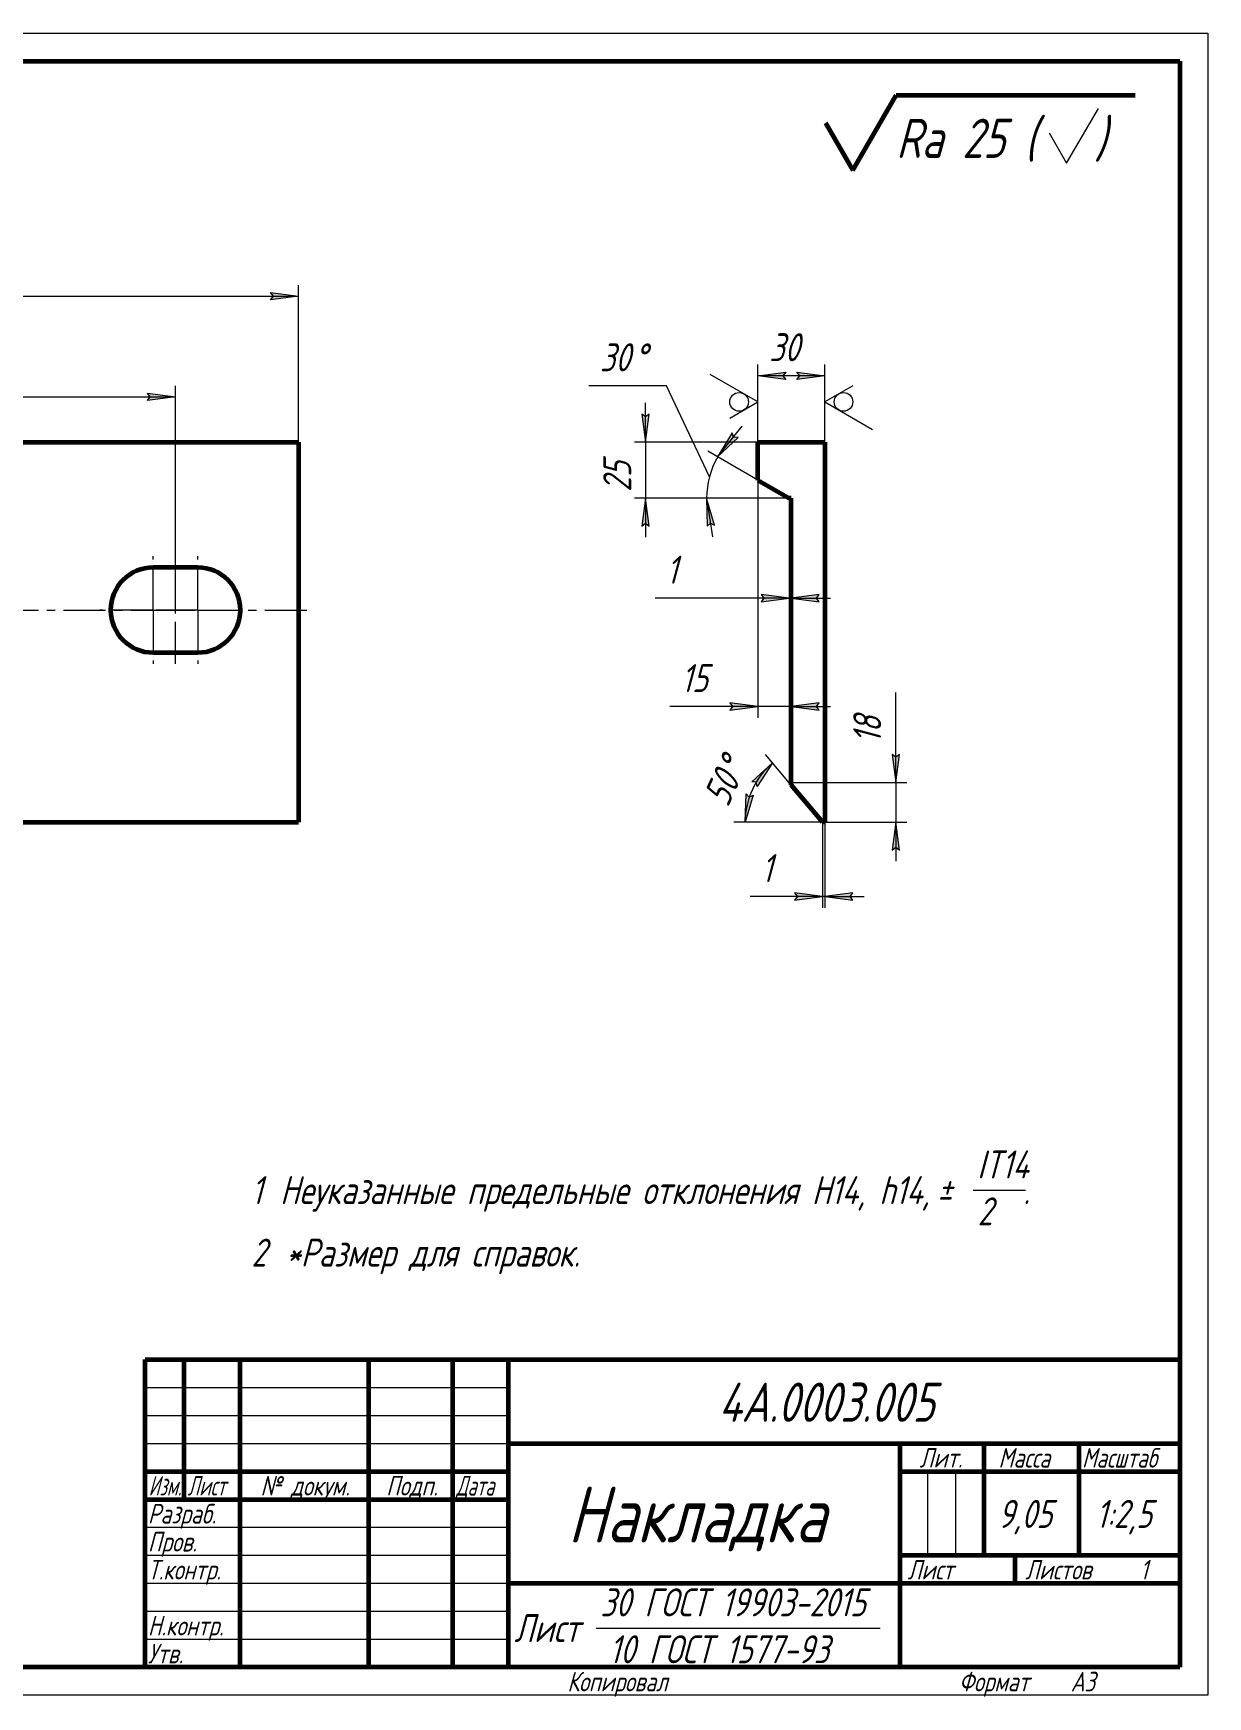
# Model space of a CAD drawing. Header units: millimetres. Extents: x 0 to 420, y 0 to 297.
# Drawn here: x 210 to 420, y -0.3 to 297 of the extents above; entities that cross this region are included whole.
import ezdxf

# ---------------------------------------------------------------- set-up
doc = ezdxf.new("R2010")
doc.units = ezdxf.units.MM
for name, pattern in [('K5LT_AXLED', [12, 7.5, -1.5, 1.5, -1.5]), ('K5LT_BASIC', [0]), ('K5LT_THIN', [0])]:
    doc.linetypes.add(name, pattern=pattern)
doc.layers.add('Системный слой', color=7, linetype='Continuous')
doc.layers.add('Системный слой (1)', color=7, linetype='Continuous', true_color=0x6c6c6c)
doc.styles.add('KDIMTEXTSTYLE', font='GOST_AU.SHX', dxfattribs={"width": 0.96, "oblique": 15, "height": 5})
doc.styles.add('KTEXTSTYLE', font='GOST_AU.SHX', dxfattribs={"width": 0.96, "height": 5})
doc.dimstyles.new('KDIMSTYLE (0.40)', dxfattribs={"dimtxt": 5, "dimasz": 1, "dimexe": 2, "dimexo": 0, "dimgap": 1, "dimtad": 1, "dimlfac": 2.5, "dimtxsty": 'KDIMTEXTSTYLE', "dimsah": 1, "dimcen": 0, "dimdle": 1, "dimadec": 0, "dimazin": 0, "dimtfac": 0.667, "dimtmove": 0, "dimatfit": 3, "dimfxl": 1, "dimtvp": 1, "dimtolj": 1, "dimtzin": 0, "dimarcsym": 0})

# ---------------------------------------------------------------- blocks, each defined once
blk = doc.blocks.new('D1')
at = {"layer": 'Системный слой (1)'}
for points in [[(108.43, 232.67), (103.43, 232.01), (108.43, 231.35), (107.93, 232.01)], [(235.43, 232.01), (230.43, 232.67), (230.93, 232.01), (230.43, 231.35)]]:
    blk.add_hatch(color=7, dxfattribs=at).paths.add_polyline_path(points)
at = {"layer": 'Системный слой (1)', "color": 7, "linetype": 'K5LT_THIN', "lineweight": 18}
for p, q in [((103.43, 193.93), (103.43, 234.01)), ((103.43, 232.01), (108.43, 232.67)), ((108.43, 231.35), (103.43, 232.01)), ((108.43, 232.67), (107.93, 232.01)), ((107.93, 232.01), (108.43, 231.35)), ((230.93, 232.01), (230.43, 232.67)), ((230.43, 232.67), (235.43, 232.01)), ((235.43, 232.01), (230.43, 231.35)), ((230.43, 231.35), (230.93, 232.01)), ((235.43, 193.93), (235.43, 234.01))]:
    blk.add_line(p, q, dxfattribs=at)
blk.add_wipeout([(164.02, 233.01), (164.02, 240.39), (174.41, 240.39), (174.41, 233.01)]).dxf.layer = 'Системный слой (1)'
blk.add_line((103.43, 232.01), (235.43, 232.01), dxfattribs=at)
at = {"layer": 'Системный слой (1)', "color": 7, "insert": (164.02, 239.6), "char_height": 5, "attachment_point": 1, "style": 'KTEXTSTYLE'}
blk.add_mtext('\\H5.0;\\W1.000;\\Q15;\\Q15;\\W0.965;330', dxfattribs=at)
blk = doc.blocks.new('KDIMARROW_01')
at = {"layer": 'Системный слой'}
blk.add_hatch(color=0, dxfattribs=at).paths.add_polyline_path([(0, 0), (-5, 0.66), (-4.5, 0), (-5, -0.66)])
at = {"layer": 'Системный слой', "color": 0, "linetype": 'K5LT_THIN', "lineweight": 18}
for p, q in [((-4.5, 0), (-5, 0.66)), ((-5, 0.66), (0, 0)), ((0, 0), (-5, -0.66)), ((-5, -0.66), (-4.5, 0)), ((0, 0), (-1, 0))]:
    blk.add_line(p, q, dxfattribs=at)
blk = doc.blocks.new('D2')
at = {"layer": 'Системный слой (1)'}
for points in [[(86.43, 250.66), (81.43, 250), (86.43, 249.34), (85.93, 250)], [(257.43, 250), (252.43, 250.66), (252.93, 250), (252.43, 249.34)]]:
    blk.add_hatch(color=7, dxfattribs=at).paths.add_polyline_path(points)
at = {"layer": 'Системный слой (1)', "color": 7, "linetype": 'K5LT_THIN', "lineweight": 18}
for p, q in [((81.43, 223.93), (81.43, 252)), ((81.43, 250), (86.43, 250.66)), ((86.43, 249.34), (81.43, 250)), ((86.43, 250.66), (85.93, 250)), ((85.93, 250), (86.43, 249.34)), ((252.93, 250), (252.43, 250.66)), ((252.43, 250.66), (257.43, 250)), ((257.43, 250), (252.43, 249.34)), ((252.43, 249.34), (252.93, 250)), ((257.43, 223.93), (257.43, 252))]:
    blk.add_line(p, q, dxfattribs=at)
blk.add_wipeout([(163.89, 251), (163.89, 258.38), (174.53, 258.38), (174.53, 251)]).dxf.layer = 'Системный слой (1)'
blk.add_line((81.43, 250), (257.43, 250), dxfattribs=at)
at = {"layer": 'Системный слой (1)', "color": 7, "insert": (163.89, 257.59), "char_height": 5, "attachment_point": 1, "style": 'KTEXTSTYLE'}
blk.add_mtext('\\H5.0;\\W1.000;\\Q15;\\Q15;\\W0.965;440', dxfattribs=at)
blk = doc.blocks.new('U0')
at = {"layer": 'Системный слой (1)', "color": 30, "linetype": 'K5LT_AXLED', "lineweight": 18, "true_color": 0xff8000}
for q in [(239.43, 203.53), (229.83, 193.93), (239.43, 184.33), (249.03, 193.93)]:
    blk.add_line((239.43, 193.93), q, dxfattribs=at)
blk = doc.blocks.new('U1')
at = {"layer": 'Системный слой (1)', "color": 30, "linetype": 'K5LT_AXLED', "lineweight": 18, "true_color": 0xff8000}
for q in [(231.43, 203.53), (221.83, 193.93), (231.43, 184.33), (241.03, 193.93)]:
    blk.add_line((231.43, 193.93), q, dxfattribs=at)
blk = doc.blocks.new('U2')
at = {"layer": 'Системный слой (1)', "color": 30, "linetype": 'K5LT_AXLED', "lineweight": 18, "true_color": 0xff8000}
for q in [(107.43, 203.53), (79.43, 193.93), (107.43, 184.33), (259.43, 193.93)]:
    blk.add_line((107.43, 193.93), q, dxfattribs=at)
blk = doc.blocks.new('D7')
at = {"layer": 'Системный слой (1)', "color": 7, "linetype": 'K5LT_THIN', "lineweight": 18}
for p, q in [((339.54, 223.93), (339.54, 237.8)), ((351.54, 223.93), (351.54, 237.8))]:
    blk.add_line(p, q, dxfattribs=at)
blk.add_wipeout([(341.59, 236.8), (341.59, 244.18), (349.17, 244.18), (349.17, 236.8)]).dxf.layer = 'Системный слой (1)'
at = {"layer": 'Системный слой (1)'}
for points in [[(344.54, 236.46), (339.54, 235.8), (344.54, 235.14), (344.04, 235.8)], [(351.54, 235.8), (346.54, 236.46), (347.04, 235.8), (346.54, 235.14)]]:
    blk.add_hatch(color=7, dxfattribs=at).paths.add_polyline_path(points)
at = {"layer": 'Системный слой (1)', "color": 7, "linetype": 'K5LT_THIN', "lineweight": 18}
for p, q in [((339.54, 235.8), (344.54, 236.46)), ((344.54, 235.14), (339.54, 235.8)), ((351.54, 235.8), (339.54, 235.8)), ((344.54, 236.46), (344.04, 235.8)), ((344.04, 235.8), (344.54, 235.14)), ((347.04, 235.8), (346.54, 236.46)), ((346.54, 236.46), (351.54, 235.8)), ((351.54, 235.8), (346.54, 235.14)), ((346.54, 235.14), (347.04, 235.8))]:
    blk.add_line(p, q, dxfattribs=at)
at = {"layer": 'Системный слой (1)', "color": 7, "insert": (341.59, 243.39), "char_height": 5, "attachment_point": 1, "style": 'KTEXTSTYLE'}
blk.add_mtext('\\H5.0;\\W1.000;\\Q15;\\Q15;\\W0.965;30', dxfattribs=at)
blk = doc.blocks.new('D8')
at = {"layer": 'Системный слой (1)'}
for points in [[(364.21, 167.63), (363.55, 168.13), (364.21, 163.13), (364.87, 168.13)], [(364.87, 151.03), (364.21, 156.03), (363.55, 151.03), (364.21, 151.53)]]:
    blk.add_hatch(color=7, dxfattribs=at).paths.add_polyline_path(points)
at = {"layer": 'Системный слой (1)', "color": 7, "linetype": 'K5LT_THIN', "lineweight": 18}
for p, q in [((364.21, 167.63), (363.55, 168.13)), ((363.55, 168.13), (364.21, 163.13)), ((364.21, 163.13), (364.87, 168.13)), ((364.87, 168.13), (364.21, 167.63)), ((364.21, 163.13), (364.21, 168.13)), ((345.54, 163.13), (366.21, 163.13)), ((364.21, 163.13), (364.21, 156.03)), ((351.54, 156.03), (366.21, 156.03)), ((364.21, 156.03), (363.55, 151.03)), ((364.87, 151.03), (364.21, 156.03)), ((364.21, 156.03), (364.21, 149.03)), ((363.55, 151.03), (364.21, 151.53)), ((364.21, 151.53), (364.87, 151.03))]:
    blk.add_line(p, q, dxfattribs=at)
blk.add_wipeout([(363.21, 170.1), (355.83, 170.1), (355.83, 176.93), (363.21, 176.93)]).dxf.layer = 'Системный слой (1)'
for p, q in [((364.21, 168.1), (364.21, 179.21)), ((364.21, 163.13), (364.21, 170.13))]:
    blk.add_line(p, q, dxfattribs=at)
at = {"layer": 'Системный слой (1)', "color": 7, "insert": (356.62, 170.1), "char_height": 5, "attachment_point": 1, "rotation": 90, "style": 'KTEXTSTYLE'}
blk.add_mtext('\\H5.0;\\W1.000;\\Q15;\\Q15;\\W0.965;18', dxfattribs=at)
blk = doc.blocks.new('D9')
at = {"layer": 'Системный слой (1)', "color": 7, "linetype": 'K5LT_THIN', "lineweight": 18}
for p, q in [((319.49, 228.43), (318.84, 228.93)), ((320.15, 228.93), (319.49, 228.43)), ((318.84, 208.93), (319.49, 209.43)), ((319.49, 209.43), (320.15, 208.93))]:
    blk.add_line(p, q, dxfattribs=at)
blk.add_wipeout([(318.49, 215.04), (311.11, 215.04), (311.11, 222.51), (318.49, 222.51)]).dxf.layer = 'Системный слой (1)'
at = {"layer": 'Системный слой (1)'}
for points in [[(319.49, 228.43), (318.84, 228.93), (319.49, 223.93), (320.15, 228.93)], [(320.15, 208.93), (319.49, 213.93), (318.84, 208.93), (319.49, 209.43)]]:
    blk.add_hatch(color=7, dxfattribs=at).paths.add_polyline_path(points)
at = {"layer": 'Системный слой (1)', "color": 7, "linetype": 'K5LT_THIN', "lineweight": 18}
for p, q in [((318.84, 228.93), (319.49, 223.93)), ((319.49, 223.93), (319.49, 230.93)), ((319.49, 223.93), (320.15, 228.93)), ((339.54, 223.93), (317.49, 223.93)), ((319.49, 223.93), (319.49, 213.93)), ((345.14, 213.93), (317.49, 213.93)), ((319.49, 213.93), (318.84, 208.93)), ((320.15, 208.93), (319.49, 213.93)), ((319.49, 213.93), (319.49, 206.93))]:
    blk.add_line(p, q, dxfattribs=at)
at = {"layer": 'Системный слой (1)', "color": 7, "insert": (311.91, 215.04), "char_height": 5, "attachment_point": 1, "rotation": 90, "style": 'KTEXTSTYLE'}
blk.add_mtext('\\H5.0;\\W1.000;\\Q15;\\Q15;\\W0.965;25', dxfattribs=at)
blk = doc.blocks.new('D10')
at = {"layer": 'Системный слой (1)'}
for points in [[(339.54, 176.67), (334.54, 177.33), (335.04, 176.67), (334.54, 176.01)], [(350.54, 177.33), (345.54, 176.67), (350.54, 176.01), (350.04, 176.67)]]:
    blk.add_hatch(color=7, dxfattribs=at).paths.add_polyline_path(points)
at = {"layer": 'Системный слой (1)', "color": 7, "linetype": 'K5LT_THIN', "lineweight": 18}
for p, q in [((339.54, 217.16), (339.54, 174.67)), ((345.54, 162.66), (345.54, 178.67)), ((339.54, 176.67), (334.54, 177.33)), ((334.54, 177.33), (335.04, 176.67)), ((335.04, 176.67), (334.54, 176.01)), ((334.54, 176.01), (339.54, 176.67)), ((339.54, 176.67), (334.54, 176.67)), ((345.54, 176.67), (339.54, 176.67)), ((350.54, 177.33), (345.54, 176.67)), ((345.54, 176.67), (350.54, 176.01)), ((345.54, 176.67), (352.54, 176.67)), ((350.04, 176.67), (350.54, 177.33)), ((350.54, 176.01), (350.04, 176.67))]:
    blk.add_line(p, q, dxfattribs=at)
blk.add_wipeout([(325.84, 177.67), (325.84, 185.05), (332.29, 185.05), (332.29, 177.67)]).dxf.layer = 'Системный слой (1)'
for p, q in [((334.56, 176.67), (323.84, 176.67)), ((339.54, 176.67), (332.54, 176.67))]:
    blk.add_line(p, q, dxfattribs=at)
at = {"layer": 'Системный слой (1)', "color": 7, "insert": (325.84, 184.26), "char_height": 5, "attachment_point": 1, "style": 'KTEXTSTYLE'}
blk.add_mtext('\\H5.0;\\W1.000;\\Q15;\\Q15;\\W0.965;15', dxfattribs=at)
blk = doc.blocks.new('D11')
at = {"layer": 'Системный слой (1)'}
for points in [[(345.14, 196.04), (340.14, 196.7), (340.64, 196.04), (340.14, 195.38)], [(350.54, 196.7), (345.54, 196.04), (350.54, 195.38), (350.04, 196.04)]]:
    blk.add_hatch(color=7, dxfattribs=at).paths.add_polyline_path(points)
at = {"layer": 'Системный слой (1)', "color": 7, "linetype": 'K5LT_THIN', "lineweight": 18}
for p, q in [((345.14, 213.93), (345.14, 194.04)), ((345.54, 213.93), (345.54, 194.04)), ((345.14, 196.04), (340.14, 196.7)), ((340.14, 196.7), (340.64, 196.04)), ((350.54, 196.7), (345.54, 196.04)), ((350.04, 196.04), (350.54, 196.7)), ((345.14, 196.04), (329.14, 196.04)), ((345.14, 196.04), (338.14, 196.04)), ((340.64, 196.04), (340.14, 195.38)), ((340.14, 195.38), (345.14, 196.04)), ((345.54, 196.04), (345.14, 196.04)), ((345.54, 196.04), (350.54, 195.38)), ((345.54, 196.04), (352.54, 196.04)), ((350.54, 195.38), (350.04, 196.04))]:
    blk.add_line(p, q, dxfattribs=at)
blk.add_wipeout([(323.2, 197.04), (323.2, 204.42), (326.98, 204.42), (326.98, 197.04)]).dxf.layer = 'Системный слой (1)'
blk.add_line((329.14, 196.04), (321.2, 196.04), dxfattribs=at)
at = {"layer": 'Системный слой (1)', "color": 7, "insert": (323.2, 203.63), "char_height": 5, "attachment_point": 1, "style": 'KTEXTSTYLE'}
blk.add_mtext('\\H5.0;\\W1.000;\\Q15;\\Q15;\\W0.965;1', dxfattribs=at)
blk = doc.blocks.new('D12')
at = {"layer": 'Системный слой (1)'}
for points in [[(351.14, 142.72), (346.14, 143.38), (346.64, 142.72), (346.14, 142.06)], [(356.54, 143.38), (351.54, 142.72), (356.54, 142.06), (356.04, 142.72)]]:
    blk.add_hatch(color=7, dxfattribs=at).paths.add_polyline_path(points)
at = {"layer": 'Системный слой (1)', "color": 7, "linetype": 'K5LT_THIN', "lineweight": 18}
for p, q in [((351.14, 156.03), (351.14, 140.72)), ((351.54, 156.03), (351.54, 140.72)), ((351.14, 142.72), (346.14, 143.38)), ((346.14, 143.38), (346.64, 142.72)), ((346.64, 142.72), (346.14, 142.06)), ((346.14, 142.06), (351.14, 142.72)), ((351.14, 142.72), (346.14, 142.72)), ((351.54, 142.72), (351.14, 142.72)), ((356.54, 143.38), (351.54, 142.72)), ((351.54, 142.72), (356.54, 142.06)), ((351.54, 142.72), (358.54, 142.72)), ((356.04, 142.72), (356.54, 143.38)), ((356.54, 142.06), (356.04, 142.72))]:
    blk.add_line(p, q, dxfattribs=at)
blk.add_wipeout([(340.2, 143.72), (340.2, 151.1), (343.98, 151.1), (343.98, 143.72)]).dxf.layer = 'Системный слой (1)'
for p, q in [((346.14, 142.72), (338.2, 142.72)), ((351.14, 142.72), (344.14, 142.72))]:
    blk.add_line(p, q, dxfattribs=at)
at = {"layer": 'Системный слой (1)', "color": 7, "insert": (340.2, 150.31), "char_height": 5, "attachment_point": 1, "style": 'KTEXTSTYLE'}
blk.add_mtext('\\H5.0;\\W1.000;\\Q15;\\Q15;\\W0.965;1', dxfattribs=at)
blk = doc.blocks.new('D13')
at = {"layer": 'Системный слой (1)'}
for points in [[(334.99, 225.61), (332.37, 221.3), (336.01, 224.79), (335.19, 224.81)], [(331.81, 209.09), (330.39, 213.93), (330.51, 208.89), (331.08, 209.48)]]:
    blk.add_hatch(color=7, dxfattribs=at).paths.add_polyline_path(points)
at = {"layer": 'Системный слой (1)', "color": 7, "linetype": 'K5LT_THIN', "lineweight": 18}
for p, q in [((330.9, 217.75), (323.2, 234.01)), ((332.37, 221.3), (336.75, 226.76)), ((334.99, 225.61), (332.37, 221.3)), ((332.37, 221.3), (336.01, 224.79)), ((335.19, 224.81), (334.99, 225.61)), ((336.01, 224.79), (335.19, 224.81)), ((339.54, 217.16), (330.64, 222.3)), ((345.54, 213.93), (328.39, 213.93)), ((330.39, 213.93), (330.51, 208.89)), ((331.81, 209.09), (330.39, 213.93)), ((330.39, 213.93), (331.46, 207.01)), ((330.51, 208.89), (331.08, 209.48)), ((331.08, 209.48), (331.81, 209.09))]:
    blk.add_line(p, q, dxfattribs=at)
blk.add_arc((345.14, 213.93), 14.74, 150, 180, dxfattribs=at)
blk.add_wipeout([(311.31, 235.01), (311.31, 242.39), (320.81, 242.39), (320.81, 235.01)]).dxf.layer = 'Системный слой (1)'
blk.add_line((323.2, 234.01), (309.31, 234.01), dxfattribs=at)
at = {"layer": 'Системный слой (1)', "color": 7, "char_height": 5, "attachment_point": 1, "style": 'KTEXTSTYLE'}
for s, insert in [('\\H5.0;\\W1.000;\\Q15;\\Q15;\\W0.965;30', (311.31, 241.59)), ('\\H5.0;\\W1.000;\\Q15;\\Q15;\\W0.965;°', (317.4, 241.59))]:
    blk.add_mtext(s, dxfattribs=dict(at, insert=insert))
blk = doc.blocks.new('D14')
at = {"layer": 'Системный слой (1)', "color": 7, "linetype": 'K5LT_THIN', "lineweight": 18}
blk.add_line((351.54, 156.03), (335.29, 156.03), dxfattribs=at)
blk.add_wipeout([(335.62, 157.86), (328.92, 160.97), (332.86, 169.46), (339.56, 166.35)]).dxf.layer = 'Системный слой (1)'
at = {"layer": 'Системный слой (1)'}
for points in [[(342.2, 166.61), (338.46, 163.23), (339.28, 163.18), (339.46, 162.38)], [(338.02, 160.47), (337.45, 161.07), (337.29, 156.03), (338.75, 160.86)]]:
    blk.add_hatch(color=7, dxfattribs=at).paths.add_polyline_path(points)
at = {"layer": 'Системный слой (1)', "color": 7, "linetype": 'K5LT_THIN', "lineweight": 18}
for p, q in [((338.46, 163.23), (342.2, 166.61)), ((342.2, 166.61), (339.46, 162.38)), ((345.54, 162.66), (340.91, 168.14)), ((337.29, 156.03), (337.45, 161.07)), ((338.75, 160.86), (337.29, 156.03)), ((337.45, 161.07), (338.02, 160.47)), ((338.02, 160.47), (338.75, 160.86)), ((339.28, 163.18), (338.46, 163.23)), ((339.46, 162.38), (339.28, 163.18))]:
    blk.add_line(p, q, dxfattribs=at)
blk.add_arc((351.14, 156.03), 13.85, 130.203, 180, dxfattribs=at)
at = {"layer": 'Системный слой (1)', "color": 7, "char_height": 5, "attachment_point": 1, "rotation": 65.1015, "style": 'KTEXTSTYLE'}
for s, insert in [('\\H5.0;\\W1.000;\\Q15;\\Q15;\\W0.965;°', (332.15, 166.03)), ('\\H5.0;\\W1.000;\\Q15;\\Q15;\\W0.965;50', (329.64, 160.63))]:
    blk.add_mtext(s, dxfattribs=dict(at, insert=insert))
blk = doc.blocks.new('U4')
at = {"layer": 'Системный слой (1)', "color": 7, "linetype": 'K5LT_THIN', "lineweight": 18}
for p, q in [((339.54, 231.12), (331.04, 236.03)), ((334.54, 228.23), (339.54, 231.12))]:
    blk.add_line(p, q, dxfattribs=at)
blk.add_arc((336.21, 231.12), 1.67, 90, 89.99999427042205, dxfattribs=at)
blk = doc.blocks.new('U5')
at = {"layer": 'Системный слой (1)', "color": 7, "linetype": 'K5LT_THIN', "lineweight": 18}
for p, q in [((356.54, 234.01), (351.54, 231.12)), ((351.54, 231.12), (360.04, 226.21))]:
    blk.add_line(p, q, dxfattribs=at)
blk.add_arc((354.87, 231.12), 1.67, 90, 89.99999427042205, dxfattribs=at)
blk = doc.blocks.new('U6')
at = {"color": 7, "linetype": 'K5LT_THIN', "lineweight": 18}
for p, q in [((0, 297), (420, 297)), ((420, 297), (420, 0)), ((230, 55), (295, 55)), ((230, 50), (295, 50)), ((230, 45), (295, 45)), ((369.96, 25), (369.96, 40)), ((374.98, 25), (374.98, 40)), ((230, 30), (295, 30)), ((230, 25), (295, 25)), ((230, 20), (295, 20)), ((230, 15), (295, 15)), ((310.63, 12), (361.43, 12)), ((230, 10), (295, 10)), ((420, 0), (0, 0))]:
    blk.add_line(p, q, dxfattribs=at)
at = {"color": 150, "linetype": 'K5LT_BASIC', "lineweight": 60, "true_color": 0x0080ff}
for p, q in [((20, 292), (415, 292)), ((415, 292), (415, 5)), ((230, 60), (415, 60)), ((230, 5), (230, 60)), ((237, 35), (237, 60)), ((247, 5), (247, 60)), ((270, 5), (270, 60)), ((285, 5), (285, 60)), ((295, 5), (295, 60)), ((295, 45), (415, 45)), ((365, 5), (365, 45)), ((380, 25), (380, 45)), ((397, 25), (397, 45)), ((230, 40), (295, 40)), ((365, 40), (380, 40)), ((380, 40), (415, 40)), ((230, 35), (295, 35)), ((365, 25), (415, 25)), ((385.57, 20), (385.57, 25)), ((295, 20), (365, 20)), ((365, 20), (415, 20)), ((415, 5), (20, 5))]:
    blk.add_line(p, q, dxfattribs=at)
at = {"color": 7, "attachment_point": 1, "style": 'KTEXTSTYLE'}
for s, insert, char_height in [('\\H5.0;\\W1.000;\\Q15;\\Q15;\\W0.965;\\H7.00;4А.0003.005', (332.52, 55.86), 7), ('\\H5.0;\\W1.000;\\Q15;\\Q15;\\W0.965;\\H3.50;Лит.', (368.47, 44.18), 3.5), ('\\H5.0;\\W1.000;\\Q15;\\Q15;\\W0.965;\\H3.50;Масса', (382.58, 44.18), 3.5), ('\\H5.0;\\W1.000;\\Q15;\\Q15;\\W0.930;\\H3.50;Масштаб', (397.52, 44.18), 3.5), ('\\H5.0;\\W1.000;\\Q15;\\Q15;\\W0.784;\\H3.50;Изм.', (230.62, 39.18), 3.5), ('\\H5.0;\\W1.000;\\Q15;\\Q15;\\W0.799;\\H3.50;Лист', (237.61, 39.18), 3.5), ('\\H5.0;\\W1.000;\\Q15;\\Q15;\\W0.965;\\H3.50;№ докум.', (250.63, 39.18), 3.5), ('\\H5.0;\\W1.000;\\Q15;\\Q15;\\W0.965;\\H3.50;Подп.', (273.1, 39.18), 3.5), ('\\H5.0;\\W1.000;\\Q15;\\Q15;\\W0.799;\\H3.50;Дата', (285.61, 39.18), 3.5), ('\\H5.0;\\W1.000;\\Q15;\\Q15;\\W0.965;\\H10.00;Накладка', (305.56, 37.29), 10), ('\\H5.0;\\W1.000;\\Q15;\\Q15;\\W0.965;\\H3.50;Разраб.', (230.5, 34.18), 3.5), ('\\H5.0;\\W1.000;\\Q15;\\Q15;\\W0.965;9,05', (382.5, 34.9), 5), ('\\H5.0;\\W1.000;\\Q15;\\Q15;\\W0.965;{\\c16711680;1:2,5}', (400, 34.9), 5), ('\\H5.0;\\W1.000;\\Q15;\\Q15;\\W0.965;\\H3.50;Пров.', (230.5, 29.18), 3.5), ('\\H5.0;\\W1.000;\\Q15;\\Q15;\\W0.965;\\H3.50;Т.контр.', (230.5, 24.18), 3.5), ('\\H5.0;\\W1.000;\\Q15;\\Q15;\\W0.965;\\H3.50;Лист', (366.32, 24.18), 3.5), ('\\H5.0;\\W1.000;\\Q15;\\Q15;\\W0.965;\\H3.50;Листов', (387.36, 24.18), 3.5), ('\\H5.0;\\W1.000;\\Q15;\\Q15;\\W0.965;\\H3.50;1', (407.91, 24.18), 3.5), ('\\H5.0;\\W1.000;\\Q15;\\Q15;\\W0.965;30 ГОСТ 19903-2015', (311.39, 19.09), 5), ('\\H5.0;\\W1.000;\\Q15;\\Q15;\\W0.965;\\H3.50;Н.контр.', (230.5, 14.18), 3.5), ('\\H5.0;\\W1.000;\\Q15;\\Q15;\\W0.965;Лист', (295.99, 14.5), 5), ('\\H5.0;\\W1.000;\\Q15;\\Q15;\\W0.965;\\H3.50;Утв.', (230.5, 9.18), 3.5), ('\\H5.0;\\W1.000;\\Q15;\\Q15;\\W0.965;10 ГОСТ 1577-93', (312.97, 10.71), 5), ('\\H5.0;\\W1.000;\\Q15;\\Q15;\\W0.965;\\H3.50;Копировал', (305.5, 4.18), 3.5), ('\\H5.0;\\W1.000;\\Q15;\\Q15;\\W0.965;\\H3.50;Формат', (375.5, 4.18), 3.5), ('\\H5.0;\\W1.000;\\Q15;\\Q15;\\W0.965;\\H3.50;A3', (395.5, 4.18), 3.5)]:
    blk.add_mtext(s, dxfattribs=dict(at, insert=insert, char_height=char_height))
blk = doc.blocks.new('U7')
at = {"color": 7, "linetype": 'K5LT_THIN', "lineweight": 18}
blk.add_line((378.03, 90.26), (387.42, 90.26), dxfattribs=at)
at = {"color": 7, "char_height": 5, "attachment_point": 1, "style": 'KTEXTSTYLE'}
for s, insert in [('\\H5.0;\\W1.000;\\Q15;\\Q15;\\W0.965;IT14', (378.79, 97.35)), ('\\H5.0;\\W1.000;\\Q15;\\Q15;\\W0.965;1', (249, 92.76)), ('\\H5.0;\\W1.000;\\Q15;\\Q15;\\W0.965;Неуказанные предельные отклонения H14, h14, ', (254.12, 92.76)), ('\\H5.0;\\W1.000;\\Q15;\\Q15;\\W0.965; ', (374.5, 92.76)), ('\\H5.0;\\W1.000;\\Q15;\\Q15;\\W0.965;±', (371.59, 92.76)), ('\\H5.0;\\W1.000;\\Q15;\\Q15;\\W0.965;2', (378.85, 88.97)), ('\\H5.0;\\W1.000;\\Q15;\\Q15;\\W0.965;.', (387.01, 92.76)), ('\\H5.0;\\W1.000;\\Q15;\\Q15;\\W0.965;2', (249, 81.59)), ('\\H5.0;\\W1.000;\\Q15;\\Q15;\\W0.965;*Размер для справок.', (255.17, 81.59))]:
    blk.add_mtext(s, dxfattribs=dict(at, insert=insert))
blk = doc.blocks.new('U8')
at = {"color": 150, "linetype": 'K5LT_BASIC', "lineweight": 60, "true_color": 0x0080ff}
for p, q in [((356.55, 272.51), (364.28, 285.91)), ((364.28, 285.91), (407, 285.91)), ((351.64, 281.01), (356.55, 272.51))]:
    blk.add_line(p, q, dxfattribs=at)
at = {"color": 7, "linetype": 'K5LT_THIN', "lineweight": 18}
for p, q in [((394.77, 273.77), (400.45, 283.57)), ((391.67, 279.21), (394.77, 273.77))]:
    blk.add_line(p, q, dxfattribs=at)
at = {"color": 7, "char_height": 7, "attachment_point": 1, "style": 'KTEXTSTYLE'}
for s, insert in [('\\H5.0;\\W1.000;\\Q15;\\Q15;\\W0.965;\\H7.00;Ra 25 (', (364.28, 281.73)), ('\\H5.0;\\W1.000;\\Q15;\\Q15;\\W0.965;\\H7.00;)', (399.75, 281.73))]:
    blk.add_mtext(s, dxfattribs=dict(at, insert=insert))

msp = doc.modelspace()

# ---------------------------------------------------------------- linework, layer by layer
at = {"layer": 'Системный слой (1)', "color": 150, "linetype": 'K5LT_BASIC', "lineweight": 60, "true_color": 0x0080ff}
for p, q in [((81.4313, 223.931), (257.4313, 223.931)), ((257.4313, 223.931), (257.4313, 156.0318)), ((339.5385, 223.931), (351.5385, 223.931)), ((339.5385, 217.1642), (339.5385, 223.931)), ((351.5385, 223.931), (351.5385, 156.0318)), ((339.5385, 217.1642), (345.1385, 213.931)), ((345.5385, 213.931), (345.1385, 213.931)), ((345.5385, 162.6578), (345.5385, 213.931)), ((239.4313, 201.531), (231.4313, 201.531)), ((231.4313, 186.331), (239.4313, 186.331)), ((351.1385, 156.0318), (345.5385, 162.6578)), ((81.4313, 156.0318), (257.4313, 156.0318)), ((351.5385, 156.0318), (351.1385, 156.0318))]:
    msp.add_line(p, q, dxfattribs=at)
for centre, start, end in [((231.4313, 193.931), 90, 270), ((239.4313, 193.931), 270, 90)]:
    msp.add_arc(centre, 7.6, start, end, dxfattribs=at)

# ---------------------------------------------------------------- block references
for name in ['U8', 'U7']:
    msp.add_blockref(name, (0, 0))

# ---------------------------------------------------------------- next in the draw order: dimensions: what is measured, and where the dimension line sits
at = {"layer": 'Системный слой (1)', "color": 7}
for base, p1, p2, picture, middle in [((351.538476153, 235.7976638392), (339.538476153, 223.9310469235), (351.538476153, 223.9310469235), 'D7', (345.538476153, 235.7976638392)), ((103.4313325632, 232.0123484588), (235.4313325632, 193.9310469235), (103.4313325632, 193.9310469235), 'D1', (169.4313325632, 232.0123484588))]:
    dim = msp.add_linear_dim(base=base, p1=p1, p2=p2, angle=90, dimstyle='KDIMSTYLE (0.40)', override={"dimexo": 0, "dimpost": '\\H5.0;\\W0.965;\\Q15;<>', "dimblk1": 'KDIMARROW_01', "dimblk2": 'KDIMARROW_01', "dimse1": 0, "dimse2": 0, "dimclrt": 7, "dimtol": 1, "dimtp": 0, "dimtm": 0, "dimtdec": 5, "dimtolj": 1}, dxfattribs=at)
    dim.commit()
    dim.dimension.update_dxf_attribs({"geometry": picture, "text_midpoint": middle, "dimtype": 160})
dim = msp.add_linear_dim(base=(364.211, 163.131), p1=(351.5385, 156.0318), p2=(345.5385, 163.131), dimstyle='KDIMSTYLE (0.40)', override={"dimexo": 0, "dimtoh": 1, "dimpost": '\\H5.0;\\W0.965;\\Q15;<>', "dimblk1": 'KDIMARROW_01', "dimblk2": 'KDIMARROW_01', "dimse1": 0, "dimse2": 0, "dimclrt": 7, "dimtol": 1, "dimtp": 0, "dimtm": 0, "dimtdec": 5, "dimtmove": 1, "dimtolj": 1}, dxfattribs=at)
dim.commit()
dim.dimension.update_dxf_attribs({"geometry": 'D8', "text_midpoint": (364.211, 173.6564), "dimtype": 160})

# ---------------------------------------------------------------- next in the draw order: linework, layer by layer
at = {"layer": 'Системный слой (1)', "color": 30, "linetype": 'K5LT_AXLED', "lineweight": 18, "true_color": 0xff8000}
msp.add_line((235.4313, 184.331), (235.4313, 203.531), dxfattribs=at)

# ---------------------------------------------------------------- next in the draw order: block references
at = {"layer": 'Системный слой (1)'}
for name in ['U5', 'U2', 'U1', 'U0']:
    msp.add_blockref(name, (0, 0), dxfattribs=at)

# ---------------------------------------------------------------- next in the draw order: dimensions: what is measured, and where the dimension line sits
at = {"layer": 'Системный слой (1)', "color": 7}
for base, p1, p2, picture, middle in [((81.4313, 250.0009), (257.4313, 223.931), (81.4313, 223.931), 'D2', (169.4313, 250.0009)), ((319.494, 223.931), (345.1385, 213.931), (339.5385, 223.931), 'D9', (319.494, 218.931))]:
    dim = msp.add_linear_dim(base=base, p1=p1, p2=p2, dimstyle='KDIMSTYLE (0.40)', override={"dimexo": 0, "dimpost": '\\H5.0;\\W0.965;\\Q15;<>', "dimblk1": 'KDIMARROW_01', "dimblk2": 'KDIMARROW_01', "dimse1": 0, "dimse2": 0, "dimclrt": 7, "dimtol": 1, "dimtp": 0, "dimtm": 0, "dimtdec": 5, "dimtolj": 1}, dxfattribs=at)
    dim.commit()
    dim.dimension.update_dxf_attribs({"geometry": picture, "text_midpoint": middle, "dimtype": 160})
dim = msp.add_linear_dim(base=(351.538476153, 142.7197249054), p1=(351.138476153, 156.0317511838), p2=(351.538476153, 156.0317511838), angle=90, dimstyle='KDIMSTYLE (0.40)', override={"dimexo": 0, "dimtoh": 1, "dimpost": '\\H5.0;\\W0.965;\\Q15;<>', "dimblk1": 'KDIMARROW_01', "dimblk2": 'KDIMARROW_01', "dimse1": 0, "dimse2": 0, "dimclrt": 7, "dimtol": 1, "dimtp": 0, "dimtm": 0, "dimtdec": 5, "dimtmove": 1, "dimtolj": 1}, dxfattribs=at)
dim.commit()
dim.dimension.update_dxf_attribs({"geometry": 'D12', "text_midpoint": (342.1701429086, 142.7197249054), "dimtype": 160})

# ---------------------------------------------------------------- next in the draw order: dimensions: what is measured, and where the dimension line sits
dim = msp.add_linear_dim(base=(345.5385, 176.6697), p1=(339.5385, 217.1642), p2=(345.5385, 162.6578), angle=90, dimstyle='KDIMSTYLE (0.40)', override={"dimexo": 0, "dimtoh": 1, "dimpost": '\\H5.0;\\W0.965;\\Q15;<>', "dimblk1": 'KDIMARROW_01', "dimblk2": 'KDIMARROW_01', "dimse1": 0, "dimse2": 0, "dimclrt": 7, "dimtol": 1, "dimtp": 0, "dimtm": 0, "dimtdec": 5, "dimtmove": 1, "dimtolj": 1}, dxfattribs=at)
dim.commit()
dim.dimension.update_dxf_attribs({"geometry": 'D10', "text_midpoint": (329.2011, 176.6697), "dimtype": 160})

# ---------------------------------------------------------------- next in the draw order: dimensions: what is measured, and where the dimension line sits
dim = msp.add_linear_dim(base=(345.538476153, 196.0388481942), p1=(345.138476153, 213.9310469235), p2=(345.538476153, 213.9310469235), angle=90, dimstyle='KDIMSTYLE (0.40)', override={"dimexo": 0, "dimtoh": 1, "dimpost": '\\H5.0;\\W0.965;\\Q15;<>', "dimblk1": 'KDIMARROW_01', "dimblk2": 'KDIMARROW_01', "dimse1": 0, "dimse2": 0, "dimclrt": 7, "dimtol": 1, "dimtp": 0, "dimtm": 0, "dimtdec": 5, "dimtmove": 1, "dimtolj": 1}, dxfattribs=at)
dim.commit()
dim.dimension.update_dxf_attribs({"geometry": 'D11', "text_midpoint": (325.1701429086, 196.0388481942), "dimtype": 160})
dim = msp.add_angular_dim_2l(base=(355.333, 159.6493), line1=((351.1385, 156.0318), (345.5385, 162.6578)), line2=((351.1385, 156.0318), (351.5385, 156.0318)), dimstyle='KDIMSTYLE (0.40)', override={"dimtih": 1, "dimtoh": 1, "dimpost": '\\H5.0;\\W0.965;\\Q15;<>', "dimblk1": 'KDIMARROW_01', "dimblk2": 'KDIMARROW_01', "dimclrt": 7, "dimtol": 1, "dimtp": 0, "dimtm": 0, "dimtdec": 5, "dimtmove": 1, "dimtolj": 1}, dxfattribs=at)
dim.commit()
dim.dimension.update_dxf_attribs({"geometry": 'D14', "text_midpoint": (338.578, 161.8617), "dimtype": 162})

# ---------------------------------------------------------------- next in the draw order: dimensions: what is measured, and where the dimension line sits
dim = msp.add_angular_dim_2l(base=(348.0361, 219.0679), line1=((345.1385, 213.931), (339.5385, 217.1642)), line2=((345.1385, 213.931), (345.5385, 213.931)), dimstyle='KDIMSTYLE (0.40)', override={"dimpost": '\\H5.0;\\W0.965;\\Q15;<>', "dimblk1": 'KDIMARROW_01', "dimblk2": 'KDIMARROW_01', "dimclrt": 7, "dimtol": 1, "dimtp": 0, "dimtm": 0, "dimtdec": 5, "dimtolj": 1}, dxfattribs=at)
dim.commit()
dim.dimension.update_dxf_attribs({"geometry": 'D13', "text_midpoint": (311.312, 234.0057), "dimtype": 162})

# ---------------------------------------------------------------- next in the draw order: block references
msp.add_blockref('U6', (0, 0))
at = {"layer": 'Системный слой (1)'}
msp.add_blockref('U4', (0, 0), dxfattribs=at)

doc.saveas('drawing.dxf')
